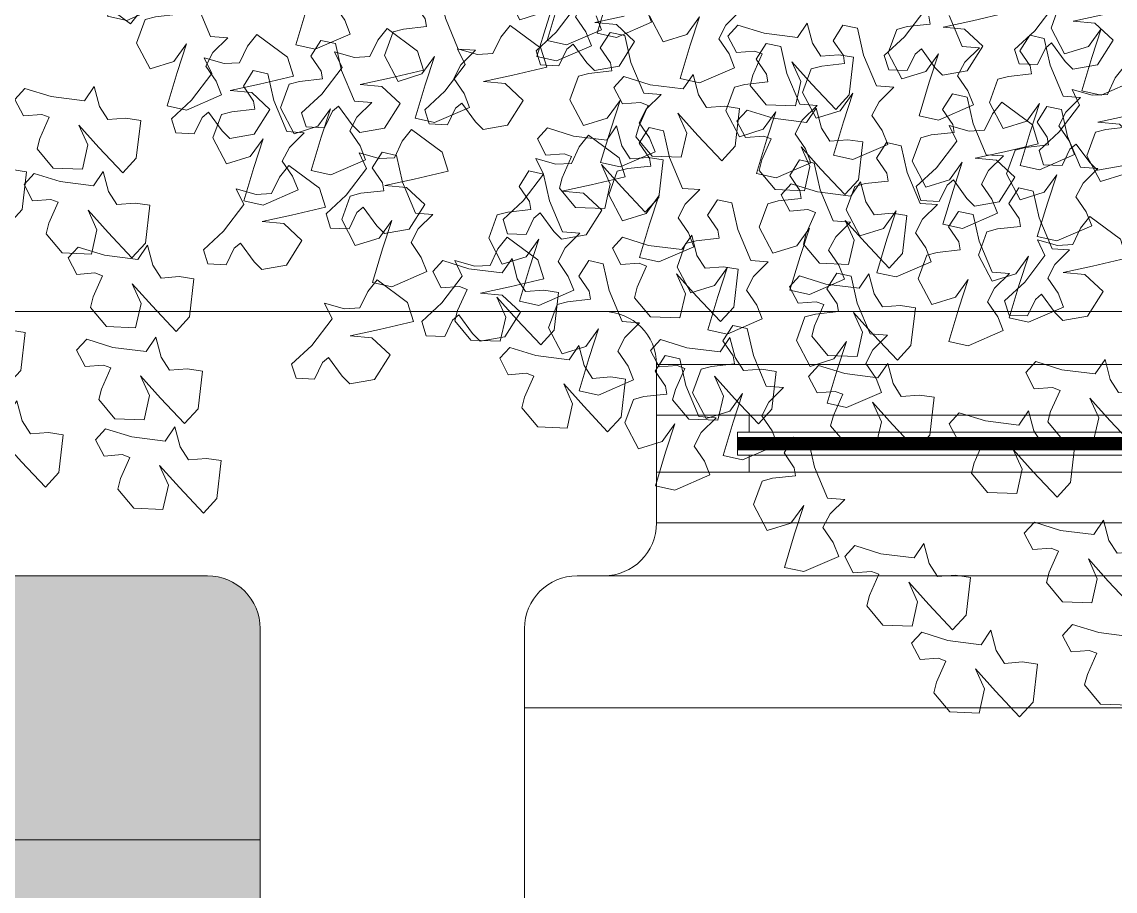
# Model space of a CAD drawing. Header units: metres. Extents: x 8 to 2416, y -346 to 476.
# Drawn here: x 214.881 to 215.709, y -173.852 to -173.194 of the extents above; entities that cross this region are included whole.
import ezdxf

# ---------------------------------------------------------------- set-up
doc = ezdxf.new("R2010")
doc.units = ezdxf.units.M
doc.linetypes.add('0', pattern=[0])
doc.layers.get('0').update_dxf_attribs({"color": 250, "linetype": '0', "lineweight": 20})
for name, color, linetype, lineweight in [('A-DOOR', 35, 'Continuous', 5), ('A-WALL', 250, 'Continuous', 20), ('ARBOLES', 86, 'Continuous', 0), ('baños', 140, 'Continuous', 0), ('muros bajitos', 252, 'Continuous', 5), ('piscina', 131, 'Continuous', 0), ('SE-3', 253, 'Continuous', 5)]:
    doc.layers.add(name, color=color, linetype=linetype, lineweight=lineweight)
doc.styles.get("Standard").update_dxf_attribs({"font": 'arial.ttf', "height": 0.1875})

# ---------------------------------------------------------------- blocks, each defined once
blk = doc.blocks.new('TREES')
at = {"layer": 'ARBOLES', "color": 252, "true_color": 0x8da178}
for p, q in [((-0.03253, 0.00083), (-0.03416, -0.00541)), ((-0.06578, -0.00532), (-0.06526, -0.00732)), ((-0.05654, -0.01229), (-0.06062, -0.00466)), ((-0.03416, -0.00541), (-0.03004, -0.01174)), ((-0.02411, -0.00927), (-0.02128, -0.00444)), ((-0.02128, -0.00444), (-0.02298, -0.01197)), ((-0.11772, -0.01255), (-0.11428, -0.00845)), ((-0.06526, -0.00732), (-0.0711, -0.00852)), ((-0.03945, -0.0078), (-0.04162, -0.01205)), ((-0.03565, -0.00828), (-0.03945, -0.0078)), ((-0.03345, -0.015), (-0.03565, -0.00828)), ((-0.12752, -0.01584), (-0.12468, -0.01101)), ((-0.12468, -0.01101), (-0.12639, -0.01854)), ((-0.08765, -0.00968), (-0.08982, -0.01393)), ((-0.08385, -0.01016), (-0.08765, -0.00968)), ((-0.08165, -0.01688), (-0.08385, -0.01016)), ((-0.07371, -0.00949), (-0.07534, -0.01573)), ((-0.0711, -0.00852), (-0.07371, -0.00949)), ((-0.03004, -0.01174), (-0.02411, -0.00927)), ((-0.16144, -0.01197), (-0.16321, -0.0208)), ((-0.14951, -0.0167), (-0.15125, -0.01327)), ((-0.13756, -0.01198), (-0.13344, -0.01831)), ((-0.1192, -0.01623), (-0.11772, -0.01255)), ((-0.08982, -0.01393), (-0.08681, -0.01753)), ((-0.05206, -0.0122), (-0.05654, -0.01229)), ((-0.0555, -0.0163), (-0.05206, -0.0122)), ((-0.04162, -0.01205), (-0.03861, -0.01566)), ((-0.02298, -0.01197), (-0.02476, -0.0208)), ((-0.15813, -0.02144), (-0.14951, -0.0167)), ((-0.13344, -0.01831), (-0.12752, -0.01584)), ((-0.1162, -0.01984), (-0.1192, -0.01623)), ((-0.10692, -0.01625), (-0.10909, -0.0205)), ((-0.10312, -0.01673), (-0.10692, -0.01625)), ((-0.10092, -0.02345), (-0.10312, -0.01673)), ((-0.07757, -0.0245), (-0.08165, -0.01688)), ((-0.07534, -0.01573), (-0.07122, -0.02206)), ((-0.0653, -0.01959), (-0.06246, -0.01476)), ((-0.06246, -0.01476), (-0.06417, -0.02229)), ((-0.05698, -0.01998), (-0.0555, -0.0163)), ((-0.03861, -0.01566), (-0.03809, -0.01767)), ((-0.02937, -0.02263), (-0.03345, -0.015)), ((-0.01967, -0.02144), (-0.01106, -0.0167)), ((-0.14724, -0.01718), (-0.14941, -0.02142)), ((-0.14344, -0.01766), (-0.14724, -0.01718)), ((-0.14124, -0.02438), (-0.14344, -0.01766)), ((-0.12639, -0.01854), (-0.12816, -0.02737)), ((-0.08629, -0.01954), (-0.09213, -0.02073)), ((-0.08681, -0.01753), (-0.08629, -0.01954)), ((-0.07122, -0.02206), (-0.0653, -0.01959)), ((-0.04393, -0.01886), (-0.04654, -0.01983)), ((-0.03809, -0.01767), (-0.04393, -0.01886)), ((-0.16321, -0.0208), (-0.15813, -0.02144)), ((-0.14941, -0.02142), (-0.1464, -0.02503)), ((-0.11446, -0.02327), (-0.1162, -0.01984)), ((-0.10909, -0.0205), (-0.10608, -0.02411)), ((-0.09475, -0.02171), (-0.09638, -0.02795)), ((-0.09213, -0.02073), (-0.09475, -0.02171)), ((-0.06417, -0.02229), (-0.06594, -0.03112)), ((-0.05398, -0.02359), (-0.05698, -0.01998)), ((-0.04654, -0.01983), (-0.04818, -0.02607)), ((-0.02489, -0.02254), (-0.02937, -0.02263)), ((-0.02833, -0.02664), (-0.02489, -0.02254)), ((-0.02476, -0.0208), (-0.01967, -0.02144)), ((-0.1464, -0.02503), (-0.14588, -0.02704)), ((-0.13716, -0.032), (-0.14124, -0.02438)), ((-0.12307, -0.02801), (-0.11446, -0.02327)), ((-0.10608, -0.02411), (-0.10556, -0.02611)), ((-0.09684, -0.03107), (-0.10092, -0.02345)), ((-0.07309, -0.02441), (-0.07757, -0.0245)), ((-0.07653, -0.02852), (-0.07309, -0.02441)), ((-0.05785, -0.0247), (-0.06002, -0.02894)), ((-0.05405, -0.02517), (-0.05785, -0.0247)), ((-0.05185, -0.0319), (-0.05405, -0.02517)), ((-0.05224, -0.02702), (-0.05398, -0.02359)), ((-0.03813, -0.02993), (-0.0353, -0.0251)), ((-0.0353, -0.0251), (-0.037, -0.03263)), ((-0.14588, -0.02704), (-0.15172, -0.02823)), ((-0.12816, -0.02737), (-0.12307, -0.02801)), ((-0.1114, -0.0273), (-0.11401, -0.02828)), ((-0.10556, -0.02611), (-0.1114, -0.0273)), ((-0.09638, -0.02795), (-0.09226, -0.03427)), ((-0.08633, -0.0318), (-0.0835, -0.02697)), ((-0.0835, -0.02697), (-0.0852, -0.03451)), ((-0.06085, -0.03176), (-0.05224, -0.02702)), ((-0.04818, -0.02607), (-0.04405, -0.0324)), ((-0.03332, -0.02564), (-0.03548, -0.02989)), ((-0.02951, -0.02612), (-0.03332, -0.02564)), ((-0.02982, -0.03032), (-0.02833, -0.02664)), ((-0.02731, -0.03284), (-0.02951, -0.02612)), ((-0.15433, -0.02921), (-0.15596, -0.03545)), ((-0.15172, -0.02823), (-0.15433, -0.02921)), ((-0.11401, -0.02828), (-0.11564, -0.03452)), ((-0.09236, -0.03099), (-0.09684, -0.03107)), ((-0.0958, -0.03509), (-0.09236, -0.03099)), ((-0.07802, -0.0322), (-0.07653, -0.02852)), ((-0.06002, -0.02894), (-0.05701, -0.03255)), ((-0.04405, -0.0324), (-0.03813, -0.02993)), ((-0.03548, -0.02989), (-0.03248, -0.0335)), ((-0.02681, -0.03393), (-0.02982, -0.03032)), ((-0.01764, -0.03013), (-0.02026, -0.0311)), ((-0.0118, -0.02893), (-0.01764, -0.03013)), ((-0.13268, -0.03191), (-0.13716, -0.032)), ((-0.13612, -0.03601), (-0.13268, -0.03191)), ((-0.1056, -0.03838), (-0.10276, -0.03355)), ((-0.10276, -0.03355), (-0.10447, -0.04108)), ((-0.09226, -0.03427), (-0.08633, -0.0318)), ((-0.07501, -0.0358), (-0.07802, -0.0322)), ((-0.06594, -0.03112), (-0.06085, -0.03176)), ((-0.05701, -0.03255), (-0.05649, -0.03456)), ((-0.04777, -0.03952), (-0.05185, -0.0319)), ((-0.037, -0.03263), (-0.03878, -0.04146)), ((-0.03248, -0.0335), (-0.03196, -0.03551)), ((-0.02324, -0.04047), (-0.02731, -0.03284)), ((-0.02026, -0.0311), (-0.02189, -0.03734)), ((-0.15596, -0.03545), (-0.15184, -0.04177)), ((-0.14592, -0.0393), (-0.14308, -0.03447)), ((-0.14308, -0.03447), (-0.14479, -0.04201)), ((-0.1376, -0.03969), (-0.13612, -0.03601)), ((-0.11564, -0.03452), (-0.11152, -0.04085)), ((-0.09728, -0.03877), (-0.0958, -0.03509)), ((-0.0852, -0.03451), (-0.08698, -0.04334)), ((-0.07328, -0.03924), (-0.07501, -0.0358)), ((-0.06233, -0.03575), (-0.06495, -0.03673)), ((-0.05649, -0.03456), (-0.06233, -0.03575)), ((-0.03196, -0.03551), (-0.03779, -0.0367)), ((-0.02507, -0.03736), (-0.02681, -0.03393)), ((-0.15184, -0.04177), (-0.14592, -0.0393)), ((-0.11152, -0.04085), (-0.1056, -0.03838)), ((-0.09428, -0.04238), (-0.09728, -0.03877)), ((-0.08189, -0.04398), (-0.07328, -0.03924)), ((-0.07364, -0.03879), (-0.0758, -0.04304)), ((-0.06983, -0.03927), (-0.07364, -0.03879)), ((-0.06763, -0.04599), (-0.06983, -0.03927)), ((-0.06495, -0.03673), (-0.06658, -0.04297)), ((-0.04329, -0.03943), (-0.04777, -0.03952)), ((-0.04673, -0.04353), (-0.04329, -0.03943)), ((-0.04041, -0.03767), (-0.04204, -0.04391)), ((-0.03779, -0.0367), (-0.04041, -0.03767)), ((-0.03369, -0.0421), (-0.02507, -0.03736)), ((-0.02189, -0.03734), (-0.01777, -0.04367)), ((-0.14479, -0.04201), (-0.14656, -0.05084)), ((-0.1346, -0.0433), (-0.1376, -0.03969)), ((-0.13497, -0.04066), (-0.13714, -0.04491)), ((-0.13117, -0.04114), (-0.13497, -0.04066)), ((-0.12897, -0.04786), (-0.13117, -0.04114)), ((-0.10447, -0.04108), (-0.10624, -0.04991)), ((-0.05653, -0.04682), (-0.0537, -0.04199)), ((-0.0537, -0.04199), (-0.0554, -0.04953)), ((-0.03878, -0.04146), (-0.03369, -0.0421)), ((-0.01876, -0.04038), (-0.02324, -0.04047)), ((-0.02219, -0.04448), (-0.01876, -0.04038)), ((-0.01777, -0.04367), (-0.01184, -0.0412)), ((0.13765, -0.04084), (0.13308, -0.04818)), ((-0.13714, -0.04491), (-0.13413, -0.04852)), ((-0.13286, -0.04674), (-0.1346, -0.0433)), ((-0.09254, -0.04581), (-0.09428, -0.04238)), ((-0.08698, -0.04334), (-0.08189, -0.04398)), ((-0.0758, -0.04304), (-0.0728, -0.04664)), ((-0.06658, -0.04297), (-0.06245, -0.04929)), ((-0.04822, -0.04721), (-0.04673, -0.04353)), ((-0.04204, -0.04391), (-0.03792, -0.05024)), ((-0.03199, -0.04777), (-0.02916, -0.04294)), ((-0.02916, -0.04294), (-0.03087, -0.05048)), ((-0.02368, -0.04816), (-0.02219, -0.04448)), ((0.14275, -0.04473), (0.15013, -0.04244)), ((0.14835, -0.04477), (0.14275, -0.04473)), ((0.15345, -0.04866), (0.14835, -0.04477)), ((-0.14147, -0.05148), (-0.13286, -0.04674)), ((-0.12489, -0.05549), (-0.12897, -0.04786)), ((-0.10116, -0.05055), (-0.09254, -0.04581)), ((-0.09554, -0.04536), (-0.0977, -0.04961)), ((-0.09173, -0.04584), (-0.09554, -0.04536)), ((-0.08953, -0.05256), (-0.09173, -0.04584)), ((-0.0728, -0.04664), (-0.07227, -0.04865)), ((-0.06356, -0.05361), (-0.06763, -0.04599)), ((-0.06245, -0.04929), (-0.05653, -0.04682)), ((-0.04521, -0.05082), (-0.04822, -0.04721)), ((-0.03859, -0.04723), (-0.04075, -0.05148)), ((-0.03478, -0.04771), (-0.03859, -0.04723)), ((-0.03792, -0.05024), (-0.03199, -0.04777)), ((-0.03258, -0.05443), (-0.03478, -0.04771)), ((0.12109, -0.04759), (0.11899, -0.05081)), ((0.1295, -0.05268), (0.12109, -0.04759)), ((-0.13361, -0.05052), (-0.13945, -0.05172)), ((-0.13413, -0.04852), (-0.13361, -0.05052)), ((-0.10624, -0.04991), (-0.10116, -0.05055)), ((-0.0977, -0.04961), (-0.0947, -0.05321)), ((-0.07811, -0.04984), (-0.08073, -0.05082)), ((-0.07227, -0.04865), (-0.07811, -0.04984)), ((-0.0554, -0.04953), (-0.05718, -0.05836)), ((-0.03087, -0.05048), (-0.03264, -0.0593)), ((-0.02067, -0.05177), (-0.02368, -0.04816)), ((0.13308, -0.04818), (0.12836, -0.05344)), ((0.15004, -0.0554), (0.15345, -0.04866)), ((-0.14656, -0.05084), (-0.14147, -0.05148)), ((-0.14207, -0.05269), (-0.1437, -0.05893)), ((-0.13945, -0.05172), (-0.14207, -0.05269)), ((-0.0947, -0.05321), (-0.09417, -0.05522)), ((-0.08546, -0.06018), (-0.08953, -0.05256)), ((-0.08073, -0.05082), (-0.08236, -0.05706)), ((-0.05907, -0.05352), (-0.06356, -0.05361)), ((-0.06251, -0.05762), (-0.05907, -0.05352)), ((-0.04347, -0.05426), (-0.04521, -0.05082)), ((-0.04075, -0.05148), (-0.03774, -0.05509)), ((-0.01894, -0.0552), (-0.02067, -0.05177)), ((0.01514, -0.05124), (0.02355, -0.05633)), ((0.02355, -0.05633), (0.02565, -0.05311)), ((0.08956, -0.05134), (0.08745, -0.05456)), ((0.09797, -0.05643), (0.08956, -0.05134)), ((0.11899, -0.05081), (0.11737, -0.05521)), ((0.12836, -0.05344), (0.12985, -0.05698)), ((0.1315, -0.0574), (0.1295, -0.05268)), ((0.13461, -0.05673), (0.13623, -0.05232)), ((0.13623, -0.05232), (0.13771, -0.05087)), ((0.13771, -0.05087), (0.14166, -0.05533)), ((-0.16476, -0.05473), (-0.16692, -0.05898)), ((-0.16095, -0.05521), (-0.16476, -0.05473)), ((-0.15875, -0.06193), (-0.16095, -0.05521)), ((-0.12041, -0.0554), (-0.12489, -0.05549)), ((-0.12385, -0.0595), (-0.12041, -0.0554)), ((-0.09417, -0.05522), (-0.10001, -0.05641)), ((-0.07231, -0.06091), (-0.06948, -0.05608)), ((-0.06948, -0.05608), (-0.07119, -0.06362)), ((-0.05349, -0.05473), (-0.05565, -0.05898)), ((-0.04968, -0.05521), (-0.05349, -0.05473)), ((-0.05209, -0.059), (-0.04347, -0.05426)), ((-0.04748, -0.06193), (-0.04968, -0.05521)), ((-0.03774, -0.05509), (-0.03722, -0.0571)), ((-0.02851, -0.06206), (-0.03258, -0.05443)), ((-0.02755, -0.05994), (-0.01894, -0.0552)), ((0.05626, -0.05603), (0.05415, -0.05925)), ((0.06467, -0.06112), (0.05626, -0.05603)), ((0.08745, -0.05456), (0.08583, -0.05896)), ((0.10816, -0.05484), (0.11048, -0.05868)), ((0.11343, -0.05577), (0.10816, -0.05484)), ((0.11737, -0.05521), (0.11343, -0.05577)), ((0.14166, -0.05533), (0.14381, -0.05711)), ((0.14381, -0.05711), (0.15004, -0.0554)), ((-0.16692, -0.05898), (-0.16391, -0.06259)), ((-0.1437, -0.05893), (-0.13957, -0.06526)), ((-0.13365, -0.06279), (-0.13082, -0.05796)), ((-0.13082, -0.05796), (-0.13252, -0.06549)), ((-0.11569, -0.05756), (-0.11785, -0.0618)), ((-0.11188, -0.05803), (-0.11569, -0.05756)), ((-0.10968, -0.06476), (-0.11188, -0.05803)), ((-0.10263, -0.05739), (-0.10426, -0.06363)), ((-0.10001, -0.05641), (-0.10263, -0.05739)), ((-0.08236, -0.05706), (-0.07824, -0.06338)), ((-0.064, -0.06131), (-0.06251, -0.05762)), ((-0.05718, -0.05836), (-0.05209, -0.059)), ((-0.05565, -0.05898), (-0.05265, -0.06259)), ((-0.04306, -0.05829), (-0.04568, -0.05926)), ((-0.03722, -0.0571), (-0.04306, -0.05829)), ((0.07663, -0.05859), (0.07895, -0.06243)), ((0.0819, -0.05952), (0.07663, -0.05859)), ((0.08583, -0.05896), (0.0819, -0.05952)), ((0.09996, -0.06115), (0.09797, -0.05643)), ((0.11048, -0.05868), (0.10592, -0.06602)), ((0.12296, -0.06028), (0.1315, -0.0574)), ((0.12985, -0.05698), (0.13461, -0.05673)), ((-0.15468, -0.06956), (-0.15875, -0.06193)), ((-0.12534, -0.06318), (-0.12385, -0.0595)), ((-0.11785, -0.0618), (-0.11485, -0.06541)), ((-0.08097, -0.06009), (-0.08546, -0.06018)), ((-0.08441, -0.0642), (-0.08097, -0.06009)), ((-0.07824, -0.06338), (-0.07231, -0.06091)), ((-0.06099, -0.06491), (-0.064, -0.06131)), ((-0.04341, -0.06956), (-0.04748, -0.06193)), ((-0.04568, -0.05926), (-0.04731, -0.0655)), ((-0.03264, -0.0593), (-0.02755, -0.05994)), ((-0.02402, -0.06197), (-0.02851, -0.06206)), ((-0.02746, -0.06607), (-0.02402, -0.06197)), ((0.05415, -0.05925), (0.05253, -0.06366)), ((0.06666, -0.06585), (0.06467, -0.06112)), ((0.09143, -0.06403), (0.09996, -0.06115)), ((0.11558, -0.06257), (0.12296, -0.06028)), ((-0.16339, -0.06459), (-0.16923, -0.06579)), ((-0.16391, -0.06259), (-0.16339, -0.06459)), ((-0.13957, -0.06526), (-0.13365, -0.06279)), ((-0.12233, -0.06679), (-0.12534, -0.06318)), ((-0.10561, -0.07238), (-0.10968, -0.06476)), ((-0.10426, -0.06363), (-0.10014, -0.06996)), ((-0.09421, -0.06748), (-0.09138, -0.06266)), ((-0.09138, -0.06266), (-0.09309, -0.07019)), ((-0.0859, -0.06788), (-0.08441, -0.0642)), ((-0.07119, -0.06362), (-0.07296, -0.07245)), ((-0.05212, -0.06459), (-0.05796, -0.06579)), ((-0.05265, -0.06259), (-0.05212, -0.06459)), ((-0.03726, -0.06936), (-0.03443, -0.06453)), ((-0.03443, -0.06453), (-0.03613, -0.07207)), ((0.04333, -0.06329), (0.04565, -0.06712)), ((0.0486, -0.06421), (0.04333, -0.06329)), ((0.05253, -0.06366), (0.0486, -0.06421)), ((0.07895, -0.06243), (0.07438, -0.06977)), ((0.08405, -0.06632), (0.09143, -0.06403)), ((0.12118, -0.06261), (0.11558, -0.06257)), ((0.12628, -0.06651), (0.12118, -0.06261)), ((-0.17185, -0.06676), (-0.17348, -0.073)), ((-0.16923, -0.06579), (-0.17185, -0.06676)), ((-0.13252, -0.06549), (-0.1343, -0.07432)), ((-0.12059, -0.07022), (-0.12233, -0.06679)), ((-0.11432, -0.06742), (-0.12016, -0.06861)), ((-0.11485, -0.06541), (-0.11432, -0.06742)), ((-0.10014, -0.06996), (-0.09421, -0.06748)), ((-0.06058, -0.06676), (-0.06221, -0.073)), ((-0.05926, -0.06835), (-0.06099, -0.06491)), ((-0.05796, -0.06579), (-0.06058, -0.06676)), ((-0.04731, -0.0655), (-0.04319, -0.07183)), ((-0.02895, -0.06975), (-0.02746, -0.06607)), ((0.04565, -0.06712), (0.04108, -0.07447)), ((0.05813, -0.06873), (0.06666, -0.06585)), ((0.08965, -0.06636), (0.08405, -0.06632)), ((0.09475, -0.07025), (0.08965, -0.06636)), ((0.10592, -0.06602), (0.10119, -0.07129)), ((0.12287, -0.07324), (0.12628, -0.06651)), ((-0.15019, -0.06947), (-0.15468, -0.06956)), ((-0.15363, -0.07357), (-0.15019, -0.06947)), ((-0.12921, -0.07496), (-0.12059, -0.07022)), ((-0.12278, -0.06958), (-0.12441, -0.07583)), ((-0.12016, -0.06861), (-0.12278, -0.06958)), ((-0.09309, -0.07019), (-0.09486, -0.07902)), ((-0.08289, -0.07148), (-0.0859, -0.06788)), ((-0.06787, -0.07309), (-0.05926, -0.06835)), ((-0.03892, -0.06947), (-0.04341, -0.06956)), ((-0.04319, -0.07183), (-0.03726, -0.06936)), ((-0.04236, -0.07357), (-0.03892, -0.06947)), ((-0.02594, -0.07336), (-0.02895, -0.06975)), ((0.05075, -0.07102), (0.05813, -0.06873)), ((0.07438, -0.06977), (0.06966, -0.07503)), ((0.09133, -0.07699), (0.09475, -0.07025)), ((0.10744, -0.07457), (0.10906, -0.07016)), ((0.10906, -0.07016), (0.11054, -0.06871)), ((0.11054, -0.06871), (0.11449, -0.07317)), ((-0.17348, -0.073), (-0.16936, -0.07933)), ((-0.16343, -0.07686), (-0.1606, -0.07203)), ((-0.1606, -0.07203), (-0.1623, -0.07956)), ((-0.10113, -0.07229), (-0.10561, -0.07238)), ((-0.10456, -0.07639), (-0.10113, -0.07229)), ((-0.08116, -0.07492), (-0.08289, -0.07148)), ((-0.07296, -0.07245), (-0.06787, -0.07309)), ((-0.06221, -0.073), (-0.05809, -0.07933)), ((-0.05216, -0.07686), (-0.04933, -0.07203)), ((-0.04933, -0.07203), (-0.05103, -0.07956)), ((-0.03613, -0.07207), (-0.03791, -0.08089)), ((0.01577, -0.07329), (0.01361, -0.07721)), ((0.0176, -0.07831), (0.01577, -0.07329)), ((0.05635, -0.07106), (0.05075, -0.07102)), ((0.06145, -0.07495), (0.05635, -0.07106)), ((0.07753, -0.07391), (0.07901, -0.07246)), ((0.07901, -0.07246), (0.08296, -0.07692)), ((0.10119, -0.07129), (0.10268, -0.07482)), ((0.11449, -0.07317), (0.11665, -0.07495)), ((0.11665, -0.07495), (0.12287, -0.07324)), ((-0.15512, -0.07725), (-0.15363, -0.07357)), ((-0.1343, -0.07432), (-0.12921, -0.07496)), ((-0.12441, -0.07583), (-0.12029, -0.08215)), ((-0.11436, -0.07968), (-0.11153, -0.07485)), ((-0.11153, -0.07485), (-0.11324, -0.08239)), ((-0.08977, -0.07966), (-0.08116, -0.07492)), ((-0.08327, -0.07352), (-0.08544, -0.07777)), ((-0.07947, -0.074), (-0.08327, -0.07352)), ((-0.07727, -0.08072), (-0.07947, -0.074)), ((-0.04385, -0.07725), (-0.04236, -0.07357)), ((-0.02421, -0.07679), (-0.02594, -0.07336)), ((-0.00196, -0.07547), (-0.00427, -0.07853)), ((0.00496, -0.07693), (-0.00196, -0.07547)), ((0.04108, -0.07447), (0.03636, -0.07973)), ((0.05803, -0.08168), (0.06145, -0.07495)), ((0.06966, -0.07503), (0.07115, -0.07857)), ((0.07591, -0.07832), (0.07753, -0.07391)), ((0.10268, -0.07482), (0.10744, -0.07457)), ((0.14388, -0.07387), (0.14177, -0.07709)), ((0.15229, -0.07896), (0.14388, -0.07387)), ((-0.16936, -0.07933), (-0.16343, -0.07686)), ((-0.15211, -0.08086), (-0.15512, -0.07725)), ((-0.14724, -0.07632), (-0.14941, -0.08057)), ((-0.14344, -0.0768), (-0.14724, -0.07632)), ((-0.14124, -0.08352), (-0.14344, -0.0768)), ((-0.10605, -0.08007), (-0.10456, -0.07639)), ((-0.08544, -0.07777), (-0.08243, -0.08138)), ((-0.05809, -0.07933), (-0.05216, -0.07686)), ((-0.04084, -0.08086), (-0.04385, -0.07725)), ((-0.03282, -0.08153), (-0.02421, -0.07679)), ((-0.00427, -0.07853), (-0.00168, -0.08253)), ((0.01361, -0.07721), (0.00496, -0.07693)), ((0.02005, -0.08144), (0.0176, -0.07831)), ((0.04261, -0.08302), (0.04423, -0.07861)), ((0.04423, -0.07861), (0.04571, -0.07715)), ((0.04571, -0.07715), (0.04966, -0.08161)), ((0.07115, -0.07857), (0.07591, -0.07832)), ((0.08296, -0.07692), (0.08511, -0.0787)), ((0.08511, -0.0787), (0.09133, -0.07699)), ((0.09831, -0.0767), (0.0962, -0.07992)), ((0.10672, -0.08178), (0.09831, -0.0767)), ((0.14177, -0.07709), (0.14015, -0.0815)), ((-0.1623, -0.07956), (-0.16408, -0.08839)), ((-0.15038, -0.08429), (-0.15211, -0.08086)), ((-0.14941, -0.08057), (-0.1464, -0.08418)), ((-0.12029, -0.08215), (-0.11436, -0.07968)), ((-0.10304, -0.08368), (-0.10605, -0.08007)), ((-0.09486, -0.07902), (-0.08977, -0.07966)), ((-0.08243, -0.08138), (-0.08191, -0.08338)), ((-0.07319, -0.08835), (-0.07727, -0.08072)), ((-0.05103, -0.07956), (-0.05281, -0.08839)), ((-0.03911, -0.08429), (-0.04084, -0.08086)), ((-0.03791, -0.08089), (-0.03282, -0.08153)), ((-0.00168, -0.08253), (0.00295, -0.08173)), ((0.00295, -0.08173), (0.00495, -0.08228)), ((0.02467, -0.08064), (0.02005, -0.08144)), ((0.02852, -0.08086), (0.02467, -0.08064)), ((0.02831, -0.09069), (0.02852, -0.08086)), ((0.03636, -0.07973), (0.03785, -0.08326)), ((0.04966, -0.08161), (0.05181, -0.08339)), ((0.05181, -0.08339), (0.05803, -0.08168)), ((0.0962, -0.07992), (0.09458, -0.08432)), ((0.13095, -0.08113), (0.13326, -0.08496)), ((0.13622, -0.08205), (0.13095, -0.08113)), ((0.14015, -0.0815), (0.13622, -0.08205)), ((0.15428, -0.08369), (0.15229, -0.07896)), ((-0.15899, -0.08903), (-0.15038, -0.08429)), ((-0.1464, -0.08418), (-0.14588, -0.08618)), ((-0.13716, -0.09115), (-0.14124, -0.08352)), ((-0.11324, -0.08239), (-0.11501, -0.09122)), ((-0.10131, -0.08711), (-0.10304, -0.08368)), ((-0.08775, -0.08458), (-0.09036, -0.08555)), ((-0.08191, -0.08338), (-0.08775, -0.08458)), ((-0.04772, -0.08903), (-0.03911, -0.08429)), ((0.00495, -0.08228), (0.00306, -0.08793)), ((0.01278, -0.08358), (0.01846, -0.08882)), ((0.01555, -0.08845), (0.01278, -0.08358)), ((0.03785, -0.08326), (0.04261, -0.08302)), ((0.08538, -0.08395), (0.0877, -0.08779)), ((0.09065, -0.08488), (0.08538, -0.08395)), ((0.09458, -0.08432), (0.09065, -0.08488)), ((0.10871, -0.08651), (0.10672, -0.08178)), ((0.14574, -0.08657), (0.15428, -0.08369)), ((-0.15172, -0.08738), (-0.15433, -0.08835)), ((-0.14588, -0.08618), (-0.15172, -0.08738)), ((-0.10992, -0.09186), (-0.10131, -0.08711)), ((-0.09036, -0.08555), (-0.09199, -0.09179)), ((0.10018, -0.08939), (0.10871, -0.08651)), ((0.13326, -0.08496), (0.1287, -0.09231)), ((0.13837, -0.08886), (0.14574, -0.08657)), ((-0.16408, -0.08839), (-0.15899, -0.08903)), ((-0.15433, -0.08835), (-0.15596, -0.09459)), ((-0.10869, -0.08947), (-0.11085, -0.09371)), ((-0.10489, -0.08994), (-0.10869, -0.08947)), ((-0.10269, -0.09667), (-0.10489, -0.08994)), ((-0.06871, -0.08826), (-0.07319, -0.08835)), ((-0.07215, -0.09236), (-0.06871, -0.08826)), ((-0.05281, -0.08839), (-0.04772, -0.08903)), ((-0.01228, -0.08925), (-0.01445, -0.09318)), ((-0.01045, -0.09428), (-0.01228, -0.08925)), ((0.00306, -0.08793), (0.0026, -0.09069)), ((0.01473, -0.09481), (0.01555, -0.08845)), ((0.01846, -0.08882), (0.02522, -0.09477)), ((0.06764, -0.08889), (0.06553, -0.09211)), ((0.07605, -0.09398), (0.06764, -0.08889)), ((0.0877, -0.08779), (0.08313, -0.09513)), ((0.0928, -0.09168), (0.10018, -0.08939)), ((0.14397, -0.0889), (0.13837, -0.08886)), ((0.14907, -0.09279), (0.14397, -0.0889)), ((-0.13268, -0.09106), (-0.13716, -0.09115)), ((-0.13612, -0.09516), (-0.13268, -0.09106)), ((-0.11501, -0.09122), (-0.10992, -0.09186)), ((-0.09199, -0.09179), (-0.08787, -0.09812)), ((-0.08195, -0.09565), (-0.07911, -0.09082)), ((-0.07911, -0.09082), (-0.08082, -0.09835)), ((-0.07364, -0.09604), (-0.07215, -0.09236)), ((-0.03001, -0.09144), (-0.03232, -0.09449)), ((-0.02309, -0.0929), (-0.03001, -0.09144)), ((-0.01445, -0.09318), (-0.02309, -0.0929)), ((0.0026, -0.09069), (0.00719, -0.09522)), ((0.02522, -0.09477), (0.02831, -0.09069)), ((0.06553, -0.09211), (0.06391, -0.09652)), ((0.0984, -0.09172), (0.0928, -0.09168)), ((0.1035, -0.09561), (0.0984, -0.09172)), ((0.1287, -0.09231), (0.12398, -0.09757)), ((0.14565, -0.09953), (0.14907, -0.09279)), ((-0.15596, -0.09459), (-0.15184, -0.10092)), ((-0.14592, -0.09845), (-0.14308, -0.09362)), ((-0.14308, -0.09362), (-0.14479, -0.10115)), ((-0.1376, -0.09884), (-0.13612, -0.09516)), ((-0.11085, -0.09371), (-0.10785, -0.09732)), ((-0.08787, -0.09812), (-0.08195, -0.09565)), ((-0.03232, -0.09449), (-0.02973, -0.09849)), ((-0.00801, -0.09741), (-0.01045, -0.09428)), ((0.00719, -0.09522), (0.01473, -0.09481)), ((0.02015, -0.09488), (0.01799, -0.0988)), ((0.02199, -0.0999), (0.02015, -0.09488)), ((0.07804, -0.09871), (0.07605, -0.09398)), ((0.08313, -0.09513), (0.07841, -0.10039)), ((0.10008, -0.10235), (0.1035, -0.09561)), ((0.13185, -0.09645), (0.13333, -0.09499)), ((0.13333, -0.09499), (0.13728, -0.09945)), ((-0.15184, -0.10092), (-0.14592, -0.09845)), ((-0.10785, -0.09732), (-0.10733, -0.09933)), ((-0.09861, -0.10429), (-0.10269, -0.09667)), ((-0.08082, -0.09835), (-0.08259, -0.10718)), ((-0.07063, -0.09965), (-0.07364, -0.09604)), ((-0.02973, -0.09849), (-0.0251, -0.09769)), ((-0.0251, -0.09769), (-0.0231, -0.09825)), ((-0.0231, -0.09825), (-0.02499, -0.1039)), ((-0.00338, -0.09661), (-0.00801, -0.09741)), ((0.00046, -0.09682), (-0.00338, -0.09661)), ((0.00243, -0.09706), (0.00011, -0.10012)), ((0.00026, -0.10665), (0.00046, -0.09682)), ((0.00935, -0.09852), (0.00243, -0.09706)), ((0.01799, -0.0988), (0.00935, -0.09852)), ((0.05471, -0.09614), (0.05703, -0.09998)), ((0.05998, -0.09707), (0.05471, -0.09614)), ((0.06391, -0.09652), (0.05998, -0.09707)), ((0.08628, -0.09927), (0.08776, -0.09782)), ((0.08776, -0.09782), (0.09171, -0.10228)), ((0.12398, -0.09757), (0.12547, -0.1011)), ((0.13023, -0.10086), (0.13185, -0.09645)), ((-0.14479, -0.10115), (-0.14656, -0.10998)), ((-0.1346, -0.10245), (-0.1376, -0.09884)), ((-0.12532, -0.09886), (-0.12749, -0.10311)), ((-0.12152, -0.09934), (-0.12532, -0.09886)), ((-0.11932, -0.10606), (-0.12152, -0.09934)), ((-0.11578, -0.1015), (-0.11741, -0.10774)), ((-0.11317, -0.10052), (-0.11578, -0.1015)), ((-0.10733, -0.09933), (-0.11317, -0.10052)), ((-0.06889, -0.10308), (-0.07063, -0.09965)), ((-0.01527, -0.09954), (-0.00959, -0.10479)), ((-0.0125, -0.10441), (-0.01527, -0.09954)), ((0.00011, -0.10012), (0.00271, -0.10412)), ((0.02443, -0.10303), (0.02199, -0.0999)), ((0.05703, -0.09998), (0.05246, -0.10732)), ((0.06951, -0.10158), (0.07804, -0.09871)), ((0.07841, -0.10039), (0.0799, -0.10393)), ((0.08466, -0.10368), (0.08628, -0.09927)), ((0.12547, -0.1011), (0.13023, -0.10086)), ((0.13728, -0.09945), (0.13943, -0.10123)), ((0.13943, -0.10123), (0.14565, -0.09953)), ((-0.13286, -0.10588), (-0.1346, -0.10245)), ((-0.12749, -0.10311), (-0.12448, -0.10672)), ((-0.09413, -0.1042), (-0.09861, -0.10429)), ((-0.09757, -0.1083), (-0.09413, -0.1042)), ((-0.07751, -0.10782), (-0.06889, -0.10308)), ((-0.03068, -0.10427), (-0.03285, -0.10819)), ((-0.02885, -0.1093), (-0.03068, -0.10427)), ((-0.02499, -0.1039), (-0.02545, -0.10665)), ((0.00271, -0.10412), (0.00734, -0.10332)), ((0.00734, -0.10332), (0.00933, -0.10387)), ((0.00933, -0.10387), (0.00745, -0.10952)), ((0.02906, -0.10223), (0.02443, -0.10303)), ((0.0329, -0.10245), (0.02906, -0.10223)), ((0.0327, -0.11228), (0.0329, -0.10245)), ((0.06213, -0.10388), (0.06951, -0.10158)), ((0.06773, -0.10392), (0.06213, -0.10388)), ((0.07283, -0.10781), (0.06773, -0.10392)), ((0.0799, -0.10393), (0.08466, -0.10368)), ((0.09171, -0.10228), (0.09386, -0.10406)), ((0.09386, -0.10406), (0.10008, -0.10235)), ((0.12548, -0.10203), (0.12337, -0.10525)), ((0.13389, -0.10712), (0.12548, -0.10203)), ((-0.14147, -0.11062), (-0.13286, -0.10588)), ((-0.12448, -0.10672), (-0.12396, -0.10872)), ((-0.11524, -0.11368), (-0.11932, -0.10606)), ((-0.10737, -0.11159), (-0.10453, -0.10676)), ((-0.10453, -0.10676), (-0.10624, -0.1143)), ((-0.04841, -0.10646), (-0.05072, -0.10951)), ((-0.04149, -0.10791), (-0.04841, -0.10646)), ((-0.02545, -0.10665), (-0.02086, -0.11119)), ((-0.01332, -0.11078), (-0.0125, -0.10441)), ((-0.00959, -0.10479), (-0.00284, -0.11074)), ((-0.00284, -0.11074), (0.00026, -0.10665)), ((0.01717, -0.10517), (0.02284, -0.11041)), ((0.01993, -0.11004), (0.01717, -0.10517)), ((0.12337, -0.10525), (0.12175, -0.10966)), ((0.13588, -0.11185), (0.13389, -0.10712)), ((-0.1298, -0.10992), (-0.13241, -0.11089)), ((-0.12396, -0.10872), (-0.1298, -0.10992)), ((-0.11741, -0.10774), (-0.11329, -0.11406)), ((-0.09905, -0.11198), (-0.09757, -0.1083)), ((-0.08259, -0.10718), (-0.07751, -0.10782)), ((-0.05072, -0.10951), (-0.04813, -0.11351)), ((-0.03285, -0.10819), (-0.04149, -0.10791)), ((-0.02641, -0.11243), (-0.02885, -0.1093)), ((0.00745, -0.10952), (0.00698, -0.11228)), ((0.05246, -0.10732), (0.04774, -0.11259)), ((0.06942, -0.11454), (0.07283, -0.10781)), ((0.11255, -0.10929), (0.11486, -0.11312)), ((0.11782, -0.11022), (0.11255, -0.10929)), ((0.12175, -0.10966), (0.11782, -0.11022)), ((-0.14656, -0.10998), (-0.14147, -0.11062)), ((-0.13241, -0.11089), (-0.13404, -0.11713)), ((-0.11329, -0.11406), (-0.10737, -0.11159)), ((-0.09605, -0.11559), (-0.09905, -0.11198)), ((-0.04813, -0.11351), (-0.0435, -0.11271)), ((-0.0435, -0.11271), (-0.0415, -0.11326)), ((-0.02178, -0.11163), (-0.02641, -0.11243)), ((-0.01794, -0.11184), (-0.02178, -0.11163)), ((-0.02086, -0.11119), (-0.01332, -0.11078)), ((-0.01814, -0.12167), (-0.01794, -0.11184)), ((0.00698, -0.11228), (0.01157, -0.11681)), ((0.01911, -0.1164), (0.01993, -0.11004)), ((0.02284, -0.11041), (0.0296, -0.11636)), ((0.0296, -0.11636), (0.0327, -0.11228)), ((0.03329, -0.11272), (0.03112, -0.11664)), ((0.03512, -0.11775), (0.03329, -0.11272)), ((0.04774, -0.11259), (0.04923, -0.11612)), ((0.05399, -0.11588), (0.05561, -0.11147)), ((0.05561, -0.11147), (0.05709, -0.11001)), ((0.05709, -0.11001), (0.06104, -0.11447)), ((0.12734, -0.11473), (0.13588, -0.11185)), ((-0.11076, -0.1136), (-0.11524, -0.11368)), ((-0.1142, -0.1177), (-0.11076, -0.1136)), ((-0.10624, -0.1143), (-0.10801, -0.12313)), ((-0.09431, -0.11903), (-0.09605, -0.11559)), ((-0.0415, -0.11326), (-0.04339, -0.11892)), ((-0.03367, -0.11456), (-0.02799, -0.1198)), ((-0.0309, -0.11943), (-0.03367, -0.11456)), ((0.01556, -0.1149), (0.01324, -0.11796)), ((0.02248, -0.11636), (0.01556, -0.1149)), ((0.06104, -0.11447), (0.06319, -0.11625)), ((0.06319, -0.11625), (0.06942, -0.11454)), ((0.11486, -0.11312), (0.1103, -0.12047)), ((0.11997, -0.11702), (0.12734, -0.11473)), ((-0.13404, -0.11713), (-0.12992, -0.12346)), ((-0.124, -0.12099), (-0.12116, -0.11616)), ((-0.12116, -0.11616), (-0.12287, -0.12369)), ((-0.11569, -0.12138), (-0.1142, -0.1177)), ((-0.09029, -0.1167), (-0.09245, -0.12095)), ((-0.08648, -0.11718), (-0.09029, -0.1167)), ((-0.08429, -0.1239), (-0.08648, -0.11718)), ((0.01157, -0.11681), (0.01911, -0.1164)), ((0.01324, -0.11796), (0.01584, -0.12196)), ((0.03112, -0.11664), (0.02248, -0.11636)), ((0.03756, -0.12087), (0.03512, -0.11775)), ((0.04923, -0.11612), (0.05399, -0.11588)), ((0.09306, -0.11613), (0.09095, -0.11935)), ((0.10147, -0.12122), (0.09306, -0.11613)), ((0.12557, -0.11706), (0.11997, -0.11702)), ((0.13067, -0.12095), (0.12557, -0.11706)), ((-0.12992, -0.12346), (-0.124, -0.12099)), ((-0.10292, -0.12377), (-0.09431, -0.11903)), ((-0.09245, -0.12095), (-0.08945, -0.12456)), ((-0.04339, -0.11892), (-0.04385, -0.12167)), ((-0.03173, -0.1258), (-0.0309, -0.11943)), ((-0.02799, -0.1198), (-0.02124, -0.12576)), ((0.01584, -0.12196), (0.02047, -0.12116)), ((0.02047, -0.12116), (0.02247, -0.12171)), ((0.04219, -0.12007), (0.03756, -0.12087)), ((0.04603, -0.12029), (0.04219, -0.12007)), ((0.04583, -0.13012), (0.04603, -0.12029)), ((0.09095, -0.11935), (0.08933, -0.12375)), ((0.10346, -0.12594), (0.10147, -0.12122)), ((0.1103, -0.12047), (0.10558, -0.12573)), ((0.12725, -0.12769), (0.13067, -0.12095)), ((-0.12287, -0.12369), (-0.12464, -0.13252)), ((-0.11268, -0.12499), (-0.11569, -0.12138)), ((-0.10801, -0.12313), (-0.10292, -0.12377)), ((-0.08021, -0.13153), (-0.08429, -0.1239)), ((-0.04385, -0.12167), (-0.03926, -0.1262)), ((-0.02124, -0.12576), (-0.01814, -0.12167)), ((0.02247, -0.12171), (0.02058, -0.12736)), ((0.0303, -0.12301), (0.03597, -0.12825)), ((0.03307, -0.12788), (0.0303, -0.12301)), ((0.08013, -0.12338), (0.08245, -0.12722)), ((0.0854, -0.12431), (0.08013, -0.12338)), ((0.08933, -0.12375), (0.0854, -0.12431)), ((0.11345, -0.12461), (0.11493, -0.12316)), ((0.11493, -0.12316), (0.11888, -0.12762)), ((-0.11094, -0.12842), (-0.11268, -0.12499)), ((-0.08893, -0.12656), (-0.09476, -0.12776)), ((-0.08945, -0.12456), (-0.08893, -0.12656)), ((-0.03926, -0.1262), (-0.03173, -0.1258)), ((0.09493, -0.12882), (0.10346, -0.12594)), ((0.10558, -0.12573), (0.10707, -0.12927)), ((0.11183, -0.12902), (0.11345, -0.12461)), ((-0.11956, -0.13316), (-0.11094, -0.12842)), ((-0.09738, -0.12873), (-0.09901, -0.13497)), ((-0.09476, -0.12776), (-0.09738, -0.12873)), ((0.02058, -0.12736), (0.02012, -0.13012)), ((0.03224, -0.13424), (0.03307, -0.12788)), ((0.03597, -0.12825), (0.04273, -0.1342)), ((0.08245, -0.12722), (0.07788, -0.13456)), ((0.08755, -0.13111), (0.09493, -0.12882)), ((0.10707, -0.12927), (0.11183, -0.12902)), ((0.11888, -0.12762), (0.12103, -0.12939)), ((0.12103, -0.12939), (0.12725, -0.12769)), ((-0.12464, -0.13252), (-0.11956, -0.13316)), ((-0.07573, -0.13144), (-0.08021, -0.13153)), ((-0.07917, -0.13554), (-0.07573, -0.13144)), ((-0.00876, -0.13056), (-0.01093, -0.13448)), ((-0.00693, -0.13559), (-0.00876, -0.13056)), ((0.02012, -0.13012), (0.0247, -0.13465)), ((0.04273, -0.1342), (0.04583, -0.13012)), ((0.09315, -0.13115), (0.08755, -0.13111)), ((0.09825, -0.13504), (0.09315, -0.13115)), ((-0.09901, -0.13497), (-0.09489, -0.1413)), ((-0.08897, -0.13883), (-0.08613, -0.134)), ((-0.08613, -0.134), (-0.08784, -0.14153)), ((-0.02649, -0.13275), (-0.02881, -0.1358)), ((-0.01957, -0.1342), (-0.02649, -0.13275)), ((-0.01093, -0.13448), (-0.01957, -0.1342)), ((0.0247, -0.13465), (0.03224, -0.13424)), ((0.07788, -0.13456), (0.07316, -0.13982)), ((0.09483, -0.14178), (0.09825, -0.13504)), ((-0.08065, -0.13922), (-0.07917, -0.13554)), ((-0.02881, -0.1358), (-0.02621, -0.1398)), ((-0.00449, -0.13871), (-0.00693, -0.13559)), ((0.00014, -0.13791), (-0.00449, -0.13871)), ((0.00398, -0.13813), (0.00014, -0.13791)), ((0.00378, -0.14796), (0.00398, -0.13813)), ((0.03767, -0.13618), (0.03551, -0.14011)), ((0.0395, -0.14121), (0.03767, -0.13618)), ((0.08103, -0.1387), (0.08251, -0.13725)), ((0.08251, -0.13725), (0.08646, -0.14171)), ((-0.09489, -0.1413), (-0.08897, -0.13883)), ((-0.07765, -0.14283), (-0.08065, -0.13922)), ((-0.05433, -0.14088), (-0.0565, -0.1448)), ((-0.0525, -0.14591), (-0.05433, -0.14088)), ((-0.02621, -0.1398), (-0.02158, -0.139)), ((-0.02158, -0.139), (-0.01958, -0.13955)), ((-0.01958, -0.13955), (-0.02147, -0.1452)), ((-0.01175, -0.14085), (-0.00608, -0.14609)), ((-0.00898, -0.14572), (-0.01175, -0.14085)), ((0.01994, -0.13837), (0.01763, -0.14142)), ((0.02686, -0.13983), (0.01994, -0.13837)), ((0.03551, -0.14011), (0.02686, -0.13983)), ((0.07316, -0.13982), (0.07465, -0.14336)), ((0.07941, -0.14311), (0.08103, -0.1387)), ((-0.08784, -0.14153), (-0.08961, -0.15036)), ((-0.07591, -0.14626), (-0.07765, -0.14283)), ((-0.07206, -0.14307), (-0.07437, -0.14612)), ((-0.06514, -0.14452), (-0.07206, -0.14307)), ((0.01763, -0.14142), (0.02022, -0.14542)), ((0.04195, -0.14434), (0.0395, -0.14121)), ((0.04657, -0.14354), (0.04195, -0.14434)), ((0.05042, -0.14375), (0.04657, -0.14354)), ((0.05021, -0.15358), (0.05042, -0.14375)), ((0.07465, -0.14336), (0.07941, -0.14311)), ((0.08646, -0.14171), (0.08861, -0.14349)), ((0.08861, -0.14349), (0.09483, -0.14178)), ((-0.08452, -0.151), (-0.07591, -0.14626)), ((-0.07437, -0.14612), (-0.07178, -0.15012)), ((-0.0565, -0.1448), (-0.06514, -0.14452)), ((-0.05006, -0.14904), (-0.0525, -0.14591)), ((-0.02147, -0.1452), (-0.02194, -0.14796)), ((-0.00981, -0.15208), (-0.00898, -0.14572)), ((-0.00608, -0.14609), (0.00068, -0.15204)), ((0.02022, -0.14542), (0.02485, -0.14462)), ((0.02485, -0.14462), (0.02685, -0.14517)), ((0.02685, -0.14517), (0.02496, -0.15083)), ((0.03468, -0.14647), (0.04036, -0.15172)), ((0.03745, -0.15134), (0.03468, -0.14647)), ((-0.07178, -0.15012), (-0.06715, -0.14932)), ((-0.06715, -0.14932), (-0.06515, -0.14987)), ((-0.04543, -0.14823), (-0.05006, -0.14904)), ((-0.04159, -0.14845), (-0.04543, -0.14823)), ((-0.04179, -0.15828), (-0.04159, -0.14845)), ((-0.02194, -0.14796), (-0.01735, -0.15249)), ((0.00068, -0.15204), (0.00378, -0.14796)), ((-0.08961, -0.15036), (-0.08452, -0.151)), ((-0.06515, -0.14987), (-0.06704, -0.15553)), ((-0.05732, -0.15117), (-0.05164, -0.15641)), ((-0.05455, -0.15604), (-0.05732, -0.15117)), ((-0.01735, -0.15249), (-0.00981, -0.15208)), ((0.02496, -0.15083), (0.0245, -0.15358)), ((0.03663, -0.15771), (0.03745, -0.15134)), ((0.04036, -0.15172), (0.04712, -0.15767)), ((0.0245, -0.15358), (0.02909, -0.15811)), ((0.04712, -0.15767), (0.05021, -0.15358)), ((-0.06704, -0.15553), (-0.0675, -0.15828)), ((-0.05537, -0.1624), (-0.05455, -0.15604)), ((-0.05164, -0.15641), (-0.04489, -0.16237)), ((0.0035, -0.1559), (0.00134, -0.15982)), ((0.00534, -0.16093), (0.0035, -0.1559)), ((0.02909, -0.15811), (0.03663, -0.15771)), ((-0.0675, -0.15828), (-0.06291, -0.16281)), ((-0.04489, -0.16237), (-0.04179, -0.15828)), ((-0.01422, -0.15808), (-0.01654, -0.16114)), ((-0.0073, -0.15954), (-0.01422, -0.15808)), ((0.00134, -0.15982), (-0.0073, -0.15954)), ((0.04469, -0.15872), (0.04252, -0.16264)), ((0.04652, -0.16375), (0.04469, -0.15872)), ((-0.06291, -0.16281), (-0.05537, -0.1624)), ((-0.03505, -0.16154), (-0.03721, -0.16547)), ((-0.03322, -0.16657), (-0.03505, -0.16154)), ((-0.01654, -0.16114), (-0.01394, -0.16514)), ((0.00778, -0.16405), (0.00534, -0.16093)), ((0.01241, -0.16325), (0.00778, -0.16405)), ((0.01625, -0.16347), (0.01241, -0.16325)), ((0.01605, -0.1733), (0.01625, -0.16347)), ((0.02696, -0.16091), (0.02465, -0.16396)), ((0.03388, -0.16236), (0.02696, -0.16091)), ((0.04252, -0.16264), (0.03388, -0.16236)), ((-0.05277, -0.16373), (-0.05509, -0.16678)), ((-0.04585, -0.16519), (-0.05277, -0.16373)), ((-0.03721, -0.16547), (-0.04585, -0.16519)), ((-0.01394, -0.16514), (-0.00932, -0.16434)), ((-0.00932, -0.16434), (-0.00732, -0.16489)), ((-0.00732, -0.16489), (-0.0092, -0.17054)), ((0.00052, -0.16619), (0.00619, -0.17143)), ((0.00328, -0.17106), (0.00052, -0.16619)), ((0.02465, -0.16396), (0.02724, -0.16796)), ((0.04896, -0.16688), (0.04652, -0.16375)), ((0.05359, -0.16608), (0.04896, -0.16688)), ((0.05743, -0.16629), (0.05359, -0.16608)), ((0.05723, -0.17612), (0.05743, -0.16629)), ((-0.05509, -0.16678), (-0.05249, -0.17078)), ((-0.03077, -0.1697), (-0.03322, -0.16657)), ((-0.02614, -0.1689), (-0.03077, -0.1697)), ((-0.0223, -0.16911), (-0.02614, -0.1689)), ((-0.0225, -0.17894), (-0.0223, -0.16911)), ((0.02724, -0.16796), (0.03187, -0.16716)), ((0.03187, -0.16716), (0.03387, -0.16771)), ((0.03387, -0.16771), (0.03198, -0.17337)), ((0.0417, -0.16901), (0.04738, -0.17425)), ((0.04447, -0.17388), (0.0417, -0.16901)), ((-0.05249, -0.17078), (-0.04787, -0.16998)), ((-0.04787, -0.16998), (-0.04587, -0.17053)), ((-0.04587, -0.17053), (-0.04775, -0.17619)), ((-0.03803, -0.17183), (-0.03236, -0.17708)), ((-0.03527, -0.1767), (-0.03803, -0.17183)), ((-0.0092, -0.17054), (-0.00967, -0.1733)), ((0.00246, -0.17742), (0.00328, -0.17106)), ((0.00619, -0.17143), (0.01295, -0.17738)), ((-0.00967, -0.1733), (-0.00508, -0.17783)), ((0.01295, -0.17738), (0.01605, -0.1733)), ((0.03198, -0.17337), (0.03152, -0.17612)), ((0.04365, -0.18025), (0.04447, -0.17388)), ((0.04738, -0.17425), (0.05413, -0.18021)), ((-0.04775, -0.17619), (-0.04822, -0.17894)), ((-0.03609, -0.18307), (-0.03527, -0.1767)), ((-0.03236, -0.17708), (-0.0256, -0.18303)), ((-0.00508, -0.17783), (0.00246, -0.17742)), ((0.03152, -0.17612), (0.03611, -0.18065)), ((0.05413, -0.18021), (0.05723, -0.17612)), ((-0.04822, -0.17894), (-0.04363, -0.18347)), ((-0.0256, -0.18303), (-0.0225, -0.17894)), ((0.03611, -0.18065), (0.04365, -0.18025)), ((-0.04363, -0.18347), (-0.03609, -0.18307))]:
    blk.add_line(p, q, dxfattribs=at)
blk = doc.blocks.new('PL BASE 2N NASAS 09')
at = {"layer": 'A-DOOR'}
for p, q in [((165.35758, -5.21173), (166.03758, -5.21172)), ((165.39758, -5.25173), (165.99758, -5.25172)), ((165.39758, -5.29023), (165.99758, -5.29023)), ((165.93627, -5.30303), (165.45888, -5.30303)), ((165.45888, -5.30303), (165.45888, -5.32042)), ((165.93627, -5.32042), (165.45888, -5.32042)), ((165.99758, -5.33322), (165.39758, -5.33322)), ((165.39758, -5.37173), (165.99758, -5.37172)), ((165.35758, -5.41173), (166.03758, -5.41173))]:
    blk.add_line(p, q, dxfattribs=at)
blk.add_lwpolyline([(165.46758, -5.30303), (165.46758, -5.29023), (165.39758, -5.29023), (165.39758, -5.33322), (165.46758, -5.33322), (165.46758, -5.32042)], dxfattribs=at)
at = {"layer": 'A-WALL'}
for p, q in [((164.83755, -5.21172), (165.35758, -5.21173)), ((165.39758, -5.25173), (165.39758, -5.37173)), ((165.39758, -5.36173), (165.39758, -5.26172)), ((164.83755, -5.41173), (165.05755, -5.41173)), ((165.35758, -5.41173), (165.33755, -5.41173)), ((165.09755, -5.45173), (165.09755, -7.58173)), ((165.29755, -5.45173), (165.29755, -7.57173))]:
    blk.add_line(p, q, dxfattribs=at)
for centre, start, end in [((165.35758, -5.25173), 0, 89.99984), ((165.35758, -5.37173), 270, 0), ((165.05755, -5.45173), 0, 90), ((165.33755, -5.45173), 90, 180)]:
    blk.add_arc(centre, 0.04, start, end, dxfattribs=at)
at = {"layer": 'baños'}
blk.add_line((164.69755, -5.61173, 0.00001), (165.09755, -5.61173, 0.00001), dxfattribs=at)
at = {"layer": 'muros bajitos'}
blk.add_line((165.29815, -5.51173), (166.12755, -5.51173), dxfattribs=at)
at = {"layer": 'piscina', "const_width": 0.01}
blk.add_lwpolyline([(165.45888, -5.31173), (165.93627, -5.31173)], dxfattribs=at)
at = {"layer": 'baños', "linetype": 'Continuous', "flags": 8}
for tag, p in [('MODELNUMBER', (167.1329, -5.63062, 0)), ('TRADENAME', (167.1329, -5.63066, 0)), ('PRODUCT', (167.1329, -5.6307, 0)), ('MATERIAL', (167.1329, -5.63074, 0)), ('MODELNUMBER', (168.30765, -5.63062, 0)), ('TRADENAME', (168.30765, -5.63066, 0)), ('PRODUCT', (168.30765, -5.6307, 0)), ('MATERIAL', (168.30765, -5.63074, 0))]:
    blk.add_attdef(tag, p, '', height=0.0000254, rotation=180.00008, dxfattribs=at)
blk = doc.blocks.new('PL MUEBLES 2N NASAS 09')
blk.add_blockref('PL BASE 2N NASAS 09', (49.91428, 62.71701))
at = {"layer": 'ARBOLES', "xscale": 2.935254890295517, "yscale": 2.935254890295517, "zscale": 2.935254890295517, "rotation": 354.6252016265699}
for p in [(215.39994, 57.9422), (214.86019, 57.89426), (215.71179, 57.72645)]:
    blk.add_blockref('TREES', p, dxfattribs=at)

msp = doc.modelspace()

# ---------------------------------------------------------------- hatches: boundary and pattern name
at = {"layer": 'SE-3', "true_color": 0xffc78f, "transparency": 33554483}
h = msp.add_hatch(color=31, dxfattribs=at)
h.dxf.hatch_style = 1
edge = h.paths.add_edge_path()
edge.add_arc((212.90182, -173.65323), 0.04, 90, 180, ccw=False)
edge.add_line((212.90182, -173.61323), (213.12182, -173.61323))
edge.add_line((213.12182, -173.61323), (213.12088, -173.61323))
edge.add_line((213.12088, -173.61323), (213.11923, -173.61323))
edge.add_line((213.11923, -173.61323), (213.79714, -173.61333))
edge.add_line((213.79714, -173.61333), (213.79892, -173.61323))
edge.add_line((213.79892, -173.61323), (213.80184, -173.61322))
edge.add_line((213.80184, -173.61322), (214.12185, -173.61323))
edge.add_line((214.12185, -173.61323), (214.12283, -173.61323))
edge.add_line((214.12283, -173.61323), (214.12423, -173.61323))
edge.add_line((214.12423, -173.61323), (214.79712, -173.61333))
edge.add_line((214.79712, -173.61333), (214.80058, -173.61321))
edge.add_line((214.80058, -173.61321), (214.80176, -173.61323))
edge.add_line((214.80176, -173.61323), (215.02182, -173.61323))
edge.add_arc((215.02182, -173.65323), 0.04, 0, 90, ccw=False)
edge.add_line((215.06182, -173.65323), (215.06182, -175.54323))
edge.add_line((215.06182, -175.54323), (215.06182, -175.71261))
edge.add_line((215.06182, -175.71261), (214.58286, -175.71261))
edge.add_line((214.58286, -175.71261), (214.59182, -175.71323))
edge.add_line((214.59182, -175.71323), (215.06182, -175.71323))
edge.add_line((215.06182, -175.71323), (215.06182, -175.78323))
edge.add_line((215.06182, -175.78323), (215.06182, -177.09323))
edge.add_arc((214.99182, -177.09323), 0.07, -90, 0, ccw=False)
edge.add_line((214.99182, -177.16323), (213.93182, -177.16323))
edge.add_arc((213.93182, -177.09323), 0.07, 180, 270, ccw=False)
edge.add_line((213.86182, -177.09323), (213.86182, -175.90825))
edge.add_arc((213.8297, -175.89715), 0.03399, 340.9452, 446.41089)
edge.add_line((213.83182, -175.86323), (213.79182, -175.86323))
edge.add_arc((213.79182, -175.89323), 0.03, 89.99972, 180)
edge.add_line((213.76182, -175.89323), (213.76182, -177.09323))
edge.add_arc((213.69182, -177.09323), 0.07, -90, 0, ccw=False)
edge.add_line((213.69182, -177.16323), (212.93182, -177.16323))
edge.add_arc((212.93182, -177.09323), 0.07, 180, 270, ccw=False)
edge.add_line((212.86182, -177.09323), (212.86182, -176.00315))
edge.add_arc((212.90182, -176.00323), 0.04, 92.03119, 179.89066, ccw=False)
edge.add_line((212.90041, -175.96325), (212.93319, -175.96319))
edge.add_arc((212.93182, -175.93322), 0.03, 272.60246, 353.25595)
edge.add_line((212.96162, -175.93675), (212.96182, -175.89301))
edge.add_arc((212.93182, -175.89323), 0.03, 0.41871, 89.99916)
edge.add_line((212.93182, -175.86323), (212.90182, -175.86323))
edge.add_arc((212.90182, -175.82323), 0.04, 179.99998, 270, ccw=False)
edge.add_line((212.86182, -175.82323), (212.86182, -174.70323))
edge.add_arc((212.82182, -174.70323), 0.04, 0, 90)
edge.add_line((212.82182, -174.66323), (212.75182, -174.66323))
edge.add_arc((212.75182, -174.70323), 0.04, 90, 180)
edge.add_line((212.71182, -174.70323), (212.71182, -173.72323))
edge.add_arc((212.75182, -173.72323), 0.04, 180, 270)
edge.add_line((212.75182, -173.76323), (212.82533, -173.76307))
edge.add_arc((212.82182, -173.72323), 0.04, 275.02408, 360)
edge.add_line((212.86182, -173.72323), (212.86182, -173.65323))

# ---------------------------------------------------------------- block references
msp.add_blockref('PL MUEBLES 2N NASAS 09', (0.05, -230.9185))

doc.saveas('drawing.dxf')
